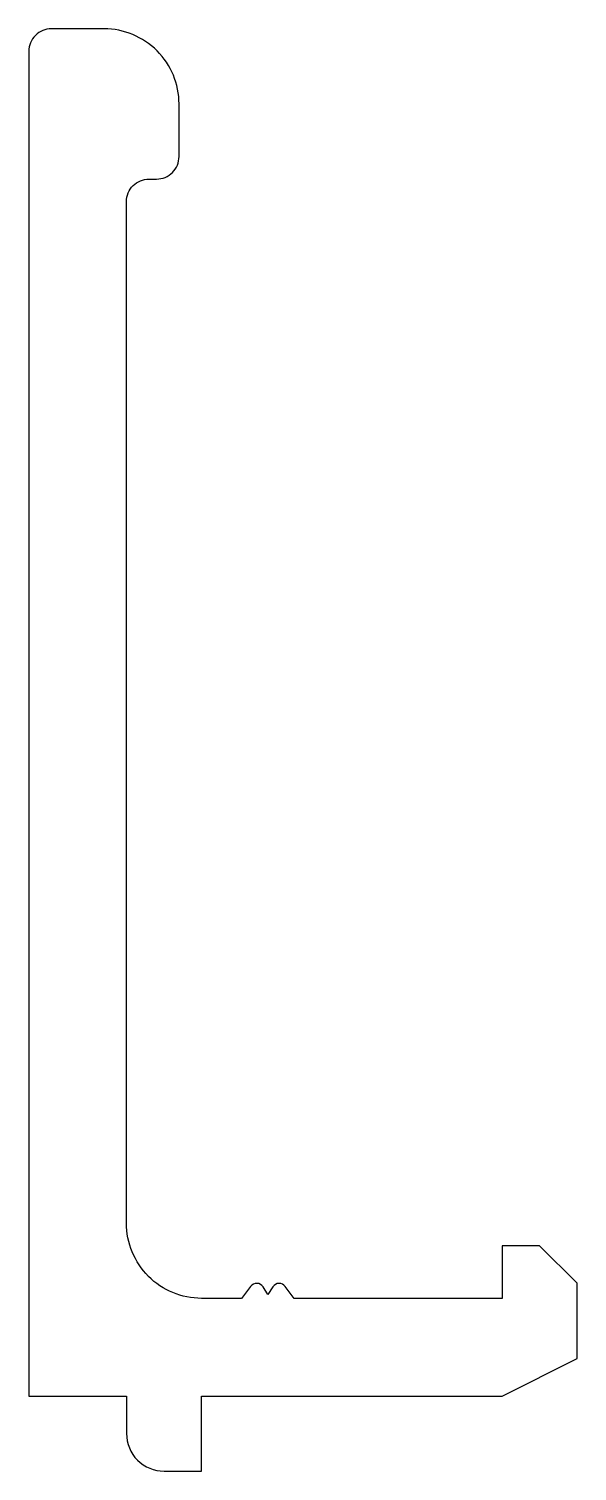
# Model space of a CAD drawing. Extents: x 918.7 to 926, y -22.1 to -2.9.
import ezdxf

# ---------------------------------------------------------------- set-up
doc = ezdxf.new("R2010")
doc.units = 0
doc.header["$LTSCALE"] = 15
doc.layers.get('0').update_dxf_attribs({"linetype": 'CONTINUOUS'})

msp = doc.modelspace()

# ---------------------------------------------------------------- linework, layer by layer
at = {"ltscale": 5}
msp.add_lwpolyline([(921.945, -19.636), (921.879, -19.739), (921.814, -19.636, 0.524993), (921.649, -19.629), (921.529, -19.789), (920.996, -19.789, -0.414214), (919.996, -18.789), (919.996, -5.189, -0.414214), (920.296, -4.889), (920.396, -4.889, 0.414214), (920.696, -4.589), (920.696, -3.889, 0.414214), (919.696, -2.889), (918.996, -2.889, 0.414214), (918.696, -3.189), (918.696, -21.089), (919.996, -21.089), (919.996, -21.589, 0.414214), (920.496, -22.089), (920.996, -22.089), (920.996, -21.089), (924.996, -21.089), (925.996, -20.589), (925.996, -19.589), (925.496, -19.089), (924.996, -19.089), (924.996, -19.789), (922.229, -19.789), (922.109, -19.629, 0.524993)], format="xyb", close=True, dxfattribs=at)

doc.saveas('drawing.dxf')
